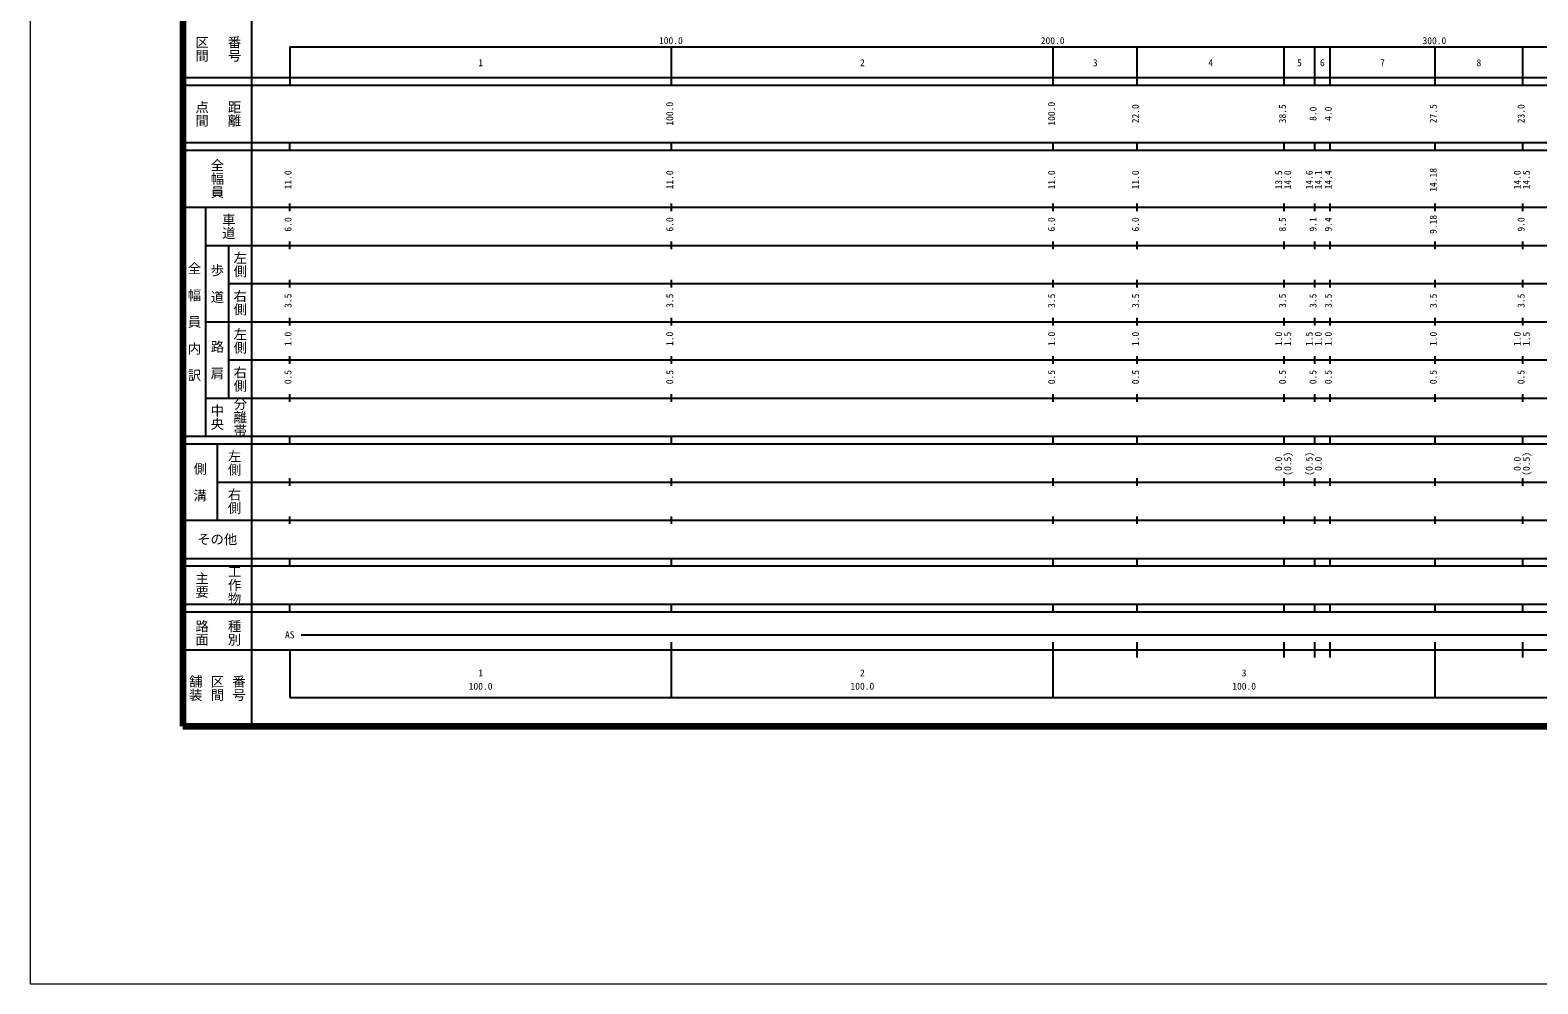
# Model space of a CAD drawing. Units: millimetres on the paper, enlarged 1000 times. Extents: x 0 to 700000, y -47500 to 447500.
# Drawn here: x 0 to 394939, y -47500 to 202409 of the extents above; entities that cross this region are included whole.
import ezdxf
from ezdxf.enums import TextEntityAlignment as Align

# ---------------------------------------------------------------- set-up
doc = ezdxf.new("R2010")
doc.units = ezdxf.units.MM
doc.header["$LTSCALE"] = 1000
for name, color, linetype, lineweight in [('M-TTL-BAND', 7, 'Continuous', 25), ('S-TTL', 7, 'Continuous', 25), ('作業レイヤ1', 7, 'Continuous', 13)]:
    doc.layers.add(name, color=color, linetype=linetype, lineweight=lineweight)
doc.styles.add('@ＭＳ ゴシック', font='')
doc.styles.add('ＭＳ ゴシック', font='')
doc.styles.get('@ＭＳ ゴシック').set_extended_font_data('@MS Gothic')
doc.styles.get('ＭＳ ゴシック').set_extended_font_data('MS Gothic')

msp = doc.modelspace()

# ---------------------------------------------------------------- linework, layer by layer
at = {"layer": 'M-TTL-BAND'}
for p, q in [((58000, 370000), (58000, 20000)), ((68000, 198000), (579000, 198000)), ((68000, 198000), (68000, 188000)), ((168000, 188000), (168000, 198000)), ((268000, 188000), (268000, 198000)), ((290000, 188000), (290000, 198000)), ((328500, 188000), (328500, 198000)), ((336500, 188000), (336500, 198000)), ((340500, 188000), (340500, 198000)), ((368000, 188000), (368000, 198000)), ((391000, 188000), (391000, 198000)), ((40000, 190000), (579000, 190000)), ((40000, 188000), (579000, 188000)), ((40000, 173000), (579000, 173000)), ((40000, 171000), (579000, 171000)), ((68000, 171000), (68000, 173000)), ((168000, 171000), (168000, 173000)), ((268000, 171000), (268000, 173000)), ((290000, 171000), (290000, 173000)), ((328500, 171000), (328500, 173000)), ((336500, 171000), (336500, 173000)), ((340500, 171000), (340500, 173000)), ((368000, 171000), (368000, 173000)), ((391000, 171000), (391000, 173000)), ((40000, 156000), (579000, 156000)), ((46000, 96000), (46000, 156000)), ((68000, 155000), (68000, 157000)), ((168000, 155000), (168000, 157000)), ((268000, 155000), (268000, 157000)), ((290000, 155000), (290000, 157000)), ((328500, 155000), (328500, 157000)), ((336500, 155000), (336500, 157000)), ((340500, 155000), (340500, 157000)), ((368000, 155000), (368000, 157000)), ((391000, 155000), (391000, 157000)), ((68000, 145000), (68000, 147000)), ((168000, 145000), (168000, 147000)), ((268000, 145000), (268000, 147000)), ((290000, 145000), (290000, 147000)), ((328500, 145000), (328500, 147000)), ((336500, 145000), (336500, 147000)), ((340500, 145000), (340500, 147000)), ((368000, 145000), (368000, 147000)), ((391000, 145000), (391000, 147000)), ((46000, 146000), (579000, 146000)), ((52000, 146000), (52000, 106000)), ((52000, 136000), (579000, 136000)), ((68000, 135000), (68000, 137000)), ((168000, 135000), (168000, 137000)), ((268000, 135000), (268000, 137000)), ((290000, 135000), (290000, 137000)), ((328500, 135000), (328500, 137000)), ((336500, 135000), (336500, 137000)), ((340500, 135000), (340500, 137000)), ((368000, 135000), (368000, 137000)), ((391000, 135000), (391000, 137000)), ((68000, 125000), (68000, 127000)), ((168000, 125000), (168000, 127000)), ((268000, 125000), (268000, 127000)), ((290000, 125000), (290000, 127000)), ((328500, 125000), (328500, 127000)), ((336500, 125000), (336500, 127000)), ((340500, 125000), (340500, 127000)), ((368000, 125000), (368000, 127000)), ((391000, 125000), (391000, 127000)), ((46000, 126000), (579000, 126000)), ((52000, 116000), (579000, 116000)), ((68000, 115000), (68000, 117000)), ((168000, 115000), (168000, 117000)), ((268000, 115000), (268000, 117000)), ((290000, 115000), (290000, 117000)), ((328500, 115000), (328500, 117000)), ((336500, 115000), (336500, 117000)), ((340500, 115000), (340500, 117000)), ((368000, 115000), (368000, 117000)), ((391000, 115000), (391000, 117000)), ((68000, 105000), (68000, 107000)), ((168000, 105000), (168000, 107000)), ((268000, 105000), (268000, 107000)), ((290000, 105000), (290000, 107000)), ((328500, 105000), (328500, 107000)), ((336500, 105000), (336500, 107000)), ((340500, 105000), (340500, 107000)), ((368000, 105000), (368000, 107000)), ((391000, 105000), (391000, 107000)), ((46000, 106000), (579000, 106000)), ((40000, 96000), (579000, 96000)), ((68000, 94000), (68000, 96000)), ((168000, 94000), (168000, 96000)), ((268000, 94000), (268000, 96000)), ((290000, 94000), (290000, 96000)), ((328500, 94000), (328500, 96000)), ((336500, 94000), (336500, 96000)), ((340500, 94000), (340500, 96000)), ((368000, 94000), (368000, 96000)), ((391000, 94000), (391000, 96000)), ((40000, 94000), (579000, 94000)), ((49000, 94000), (49000, 74000)), ((49000, 84000), (579000, 84000)), ((68000, 83000), (68000, 85000)), ((168000, 83000), (168000, 85000)), ((268000, 83000), (268000, 85000)), ((290000, 83000), (290000, 85000)), ((328500, 83000), (328500, 85000)), ((336500, 83000), (336500, 85000)), ((340500, 83000), (340500, 85000)), ((368000, 83000), (368000, 85000)), ((391000, 83000), (391000, 85000)), ((40000, 74000), (579000, 74000)), ((68000, 73000), (68000, 75000)), ((168000, 73000), (168000, 75000)), ((268000, 73000), (268000, 75000)), ((290000, 73000), (290000, 75000)), ((328500, 73000), (328500, 75000)), ((336500, 73000), (336500, 75000)), ((340500, 73000), (340500, 75000)), ((368000, 73000), (368000, 75000)), ((391000, 73000), (391000, 75000)), ((40000, 64000), (579000, 64000)), ((68000, 62000), (68000, 64000)), ((168000, 62000), (168000, 64000)), ((268000, 62000), (268000, 64000)), ((290000, 62000), (290000, 64000)), ((328500, 62000), (328500, 64000)), ((336500, 62000), (336500, 64000)), ((340500, 62000), (340500, 64000)), ((368000, 62000), (368000, 64000)), ((391000, 62000), (391000, 64000)), ((40000, 62000), (579000, 62000)), ((40000, 52000), (579000, 52000)), ((68000, 50000), (68000, 52000)), ((168000, 50000), (168000, 52000)), ((268000, 50000), (268000, 52000)), ((290000, 50000), (290000, 52000)), ((328500, 50000), (328500, 52000)), ((336500, 50000), (336500, 52000)), ((340500, 50000), (340500, 52000)), ((368000, 50000), (368000, 52000)), ((391000, 50000), (391000, 52000)), ((40000, 50000), (579000, 50000)), ((71000, 44000), (565000, 44000)), ((40000, 40000), (579000, 40000)), ((68000, 40000), (68000, 27500)), ((168000, 27500), (168000, 42000)), ((268000, 27500), (268000, 42000)), ((290000, 38000), (290000, 42000)), ((328500, 38000), (328500, 42000)), ((336500, 38000), (336500, 42000)), ((340500, 38000), (340500, 42000)), ((368000, 27500), (368000, 42000)), ((391000, 38000), (391000, 42000)), ((68000, 27500), (579000, 27500))]:
    msp.add_line(p, q, dxfattribs=at)
at = {"layer": 'S-TTL', "color": 2, "lineweight": 140}
for p, q in [((40000, 380000), (40000, 20000)), ((40000, 20000), (680000, 20000))]:
    msp.add_line(p, q, dxfattribs=at)
at = {"layer": '作業レイヤ1'}
msp.add_lwpolyline([(0, -47500), (700000, -47500), (700000, 447500), (0, 447500)], close=True, dxfattribs=at)

# ---------------------------------------------------------------- texts
at = {"layer": 'M-TTL-BAND', "style": '@ＭＳ ゴシック'}
for s, p in [('区間', (45000, 197500)), ('番号', (53500, 197500)), ('点間', (45000, 180500)), ('距離', (53500, 180500)), ('全幅員', (49000, 163500)), ('車道', (52000, 151000)), ('左側', (55000, 141000)), ('全\u3000幅\u3000員\u3000内\u3000訳', (43000, 126000)), ('歩\u3000道', (49000, 136000)), ('右側', (55000, 131000)), ('左側', (55000, 121000)), ('路\u3000肩', (49000, 116000)), ('右側', (55000, 111000)), ('中央', (49000, 101000)), ('分離帯', (55000, 101000)), ('左側', (53500, 89000)), ('側\u3000溝', (44500, 84000)), ('右側', (53500, 79000)), ('主要', (45000, 57000)), ('工作物', (53500, 57000)), ('路面', (45000, 44500)), ('種別', (53500, 44500)), ('舗装', (43333, 30000)), ('区間', (49000, 30000)), ('番号', (54667, 30000))]:
    msp.add_text(s, height=2566, rotation=270, dxfattribs=at).set_placement(p, align=Align.MIDDLE_CENTER)
at = {"layer": 'M-TTL-BAND', "style": 'ＭＳ ゴシック'}
for s, p in [('100.0', (167844, 198195)), ('200.0', (267844, 198195)), ('300.0', (367844, 198195)), ('1', (118000, 192405)), ('2', (218000, 192405)), ('3', (279000, 192405)), ('4', (309250, 192405)), ('5', (332500, 192405)), ('6', (338500, 192405)), ('7', (354250, 192405)), ('8', (379500, 192405)), ('AS', (68000, 42500)), ('1', (118000, 32523)), ('2', (218000, 32523)), ('3', (318000, 32523)), ('100.0', (118000, 29033)), ('100.0', (218000, 29033)), ('100.0', (318000, 29033))]:
    msp.add_text(s, height=1833, dxfattribs=at).set_placement(p, align=Align.BOTTOM_CENTER)
for s, p in [('100.0', (169000, 180500)), ('100.0', (269000, 180500)), ('22.0', (291000, 180500)), ('38.5', (329500, 180500)), ('8.0', (337500, 180500)), ('4.0', (341500, 180500)), ('27.5', (369000, 180500)), ('23.0', (392000, 180500)), ('14.18', (369000, 163174)), ('11.0', (69000, 163174)), ('11.0', (169000, 163174)), ('11.0', (269000, 163174)), ('11.0', (291000, 163174)), ('13.5', (328500, 163174)), ('14.0', (330870, 163174)), ('14.6', (336500, 163174)), ('14.1', (338870, 163174)), ('14.4', (341500, 163174)), ('14.0', (391000, 163174)), ('14.5', (393370, 163174)), ('6.0', (69000, 151500)), ('6.0', (169000, 151500)), ('6.0', (269000, 151500)), ('6.0', (291000, 151500)), ('8.5', (329500, 151500)), ('9.1', (337500, 151500)), ('9.4', (341500, 151500)), ('9.18', (369000, 151500)), ('9.0', (392000, 151500)), ('3.5', (69000, 131500)), ('3.5', (169000, 131500)), ('3.5', (269000, 131500)), ('3.5', (291000, 131500)), ('3.5', (329500, 131500)), ('3.5', (337500, 131500)), ('3.5', (341500, 131500)), ('3.5', (369000, 131500)), ('3.5', (392000, 131500)), ('1.0', (69000, 121500)), ('1.0', (169000, 121500)), ('1.0', (269000, 121500)), ('1.0', (291000, 121500)), ('1.0', (328500, 121500)), ('1.5', (330870, 121500)), ('1.5', (336500, 121500)), ('1.0', (338870, 121500)), ('1.0', (341500, 121500)), ('1.0', (369000, 121500)), ('1.0', (391000, 121500)), ('1.5', (393370, 121500)), ('0.5', (69000, 111500)), ('0.5', (169000, 111500)), ('0.5', (269000, 111500)), ('0.5', (291000, 111500)), ('0.5', (329500, 111500)), ('0.5', (337500, 111500)), ('0.5', (341500, 111500)), ('0.5', (369000, 111500)), ('0.5', (392000, 111500)), ('(0.5)', (330870, 88764)), ('(0.5)', (336500, 88764)), ('(0.5)', (393370, 88764)), ('0.0', (328500, 88764)), ('0.0', (338870, 88764)), ('0.0', (391000, 88764))]:
    msp.add_text(s, height=1833, rotation=90, dxfattribs=at).set_placement(p, align=Align.BOTTOM_CENTER)
msp.add_text('その他', height=2566, dxfattribs=at).set_placement((49000, 69000), align=Align.MIDDLE_CENTER)

doc.saveas('drawing.dxf')
